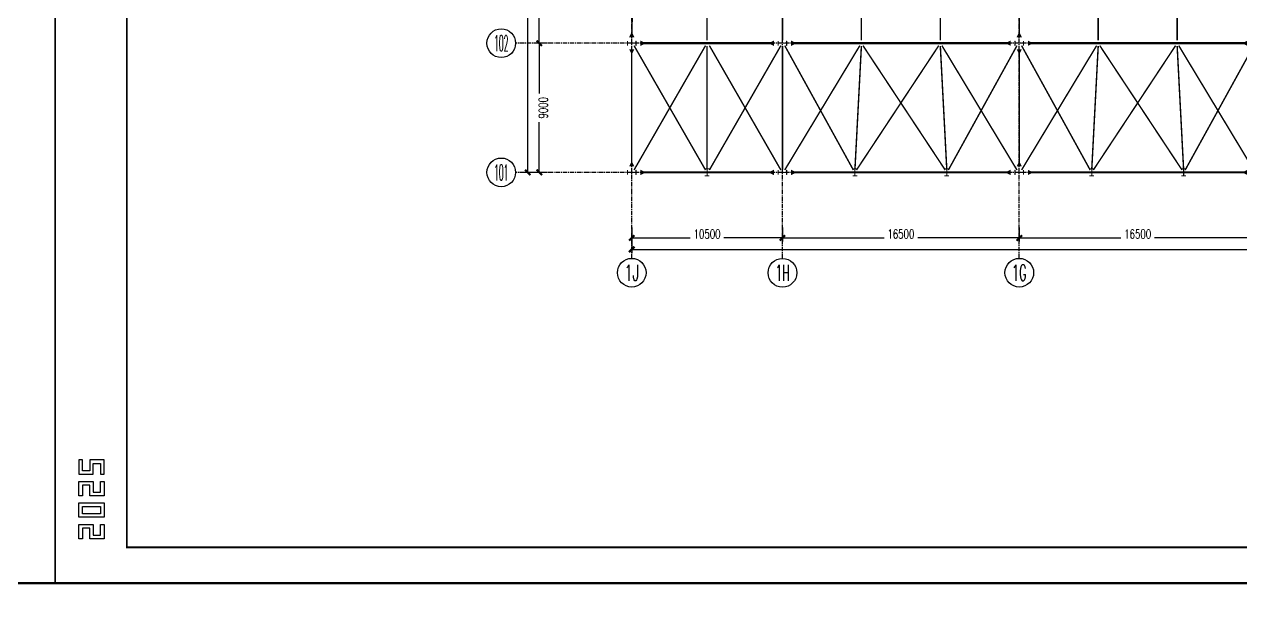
# Model space of a CAD drawing. Extents: x 782294 to 1727252, y -631030 to 17645.
# Drawn here: x 1388631 to 1473377, y -276049 to -235615 of the extents above; entities that cross this region are included whole.
import ezdxf
from ezdxf.enums import TextEntityAlignment as Align

# ---------------------------------------------------------------- set-up
doc = ezdxf.new("R2010")
doc.units = 0
doc.linetypes.add('CENTER', pattern=[2, 1.25, -0.25, 0.25, -0.25])
doc.layers.get('Defpoints').update_dxf_attribs({"color": 210})
for name, color, linetype in [('!ZN3-铝板幕墙-3', 3, 'Continuous'), ('0-cxFrame', 155, 'Continuous'), ('3符号', 3, 'Continuous'), ('DIM', 173, 'Continuous'), ('DOTE', 1, 'CENTER')]:
    doc.layers.add(name, color=color, linetype=linetype)
for name, color, linetype, lineweight in [('0-cxText', 131, 'Continuous', 25), ('S-bea', 40, 'Continuous', 0), ('S-col', 2, 'Continuous', 0), ('柱间支撑', 6, 'CENTER', 0), ('梁', 4, 'Continuous', 18)]:
    doc.layers.add(name, color=color, linetype=linetype, lineweight=lineweight)
doc.styles.add('_TCH_AXIS', font='COMPLEX', dxfattribs={"bigfont": 'GBCBIG'})
doc.styles.add('cx_tuming', font='simhei.ttf')
doc.styles.add('cx_tuqian1', font='')
doc.styles.add('DHTEXT-1', font='romans.shx', dxfattribs={"width": 0.7, "bigfont": 'chinese.shx'})
doc.styles.add('黑体', font='simhei.ttf', dxfattribs={"height": 12})
doc.styles.get('cx_tuqian1').set_extended_font_data('SimSun')
doc.dimstyles.new('ZN250', dxfattribs={"dimscale": 250, "dimtxt": 2.5, "dimasz": 1.5, "dimexe": 1, "dimexo": 2, "dimgap": 0.9, "dimtad": 1, "dimdec": 0, "dimdsep": 46, "dimtxsty": 'DHTEXT-1', "dimblk": 'ARCHTICK', "dimcen": 2.5, "dimclrd": 173, "dimclre": 173, "dimclrt": 7, "dimazin": 2, "dimtfac": 1, "dimtdec": 0, "dimtix": 1, "dimtmove": 2, "dimatfit": 3, "dimfxl": 0, "dimarcsym": 0})

# ---------------------------------------------------------------- blocks, each defined once
blk = doc.blocks.new('TK22.A1 L(Dragon)')
at = {"layer": '0-cxFrame', "color": 7, "const_width": 0.5}
blk.add_lwpolyline([(0, 0), (-841, 0), (-841, 594), (0, 594)], close=True, dxfattribs=at)
at = {"layer": '0-cxFrame', "const_width": 0.5}
blk.add_lwpolyline([(-80, 10), (-821, 10), (-821, 584), (-80, 584)], close=True, dxfattribs=at)
at = {"layer": 'Defpoints', "color": 2}
for points in [[(-833.37, 34.37), (-834.37, 34.37), (-834.37, 30.37), (-830.37, 30.37), (-830.37, 33.37), (-828.37, 33.37), (-828.37, 30.37), (-827.37, 30.37), (-827.37, 34.37), (-831.37, 34.37), (-831.37, 31.37), (-833.37, 31.37), (-833.37, 34.37)], [(-833.37, 24.37), (-834.37, 24.37), (-834.37, 28.37), (-830.37, 28.37), (-830.37, 25.37), (-828.37, 25.37), (-828.37, 28.37), (-827.37, 28.37), (-827.37, 24.37), (-831.37, 24.37), (-831.37, 27.37), (-833.37, 27.37), (-833.37, 24.37)], [(-833.37, 12.37), (-834.37, 12.37), (-834.37, 16.37), (-830.37, 16.37), (-830.37, 13.37), (-828.37, 13.37), (-828.37, 16.37), (-827.37, 16.37), (-827.37, 12.37), (-831.37, 12.37), (-831.37, 15.37), (-833.37, 15.37), (-833.37, 12.37)]]:
    blk.add_lwpolyline(points, dxfattribs=at)
for points in [[(-834.37, 18.37), (-834.37, 22.37), (-827.37, 22.37), (-827.37, 18.37)], [(-833.37, 19.37), (-833.37, 21.37), (-828.37, 21.37), (-828.37, 19.37)]]:
    blk.add_lwpolyline(points, close=True, dxfattribs=at)
at = {"style": '黑体', "flags": 4}
blk.add_attdef('图幅', text='', height=3.3, dxfattribs=at).set_placement((-40, 3), align=Align.RIGHT)
at = {"layer": '0-cxText', "flags": 4}
for tag, height, style, p in [('建设单位', 3.5, 'cx_tuming', (-45, 240)), ('项目名称', 3.5, 'cx_tuming', (-45, 210)), ('子项名称', 3.5, 'cx_tuming', (-45, 180)), ('工程编号', 3.3, 'cx_tuqian1', (-35, 165)), ('图名1', 3.5, 'cx_tuming', (-45, 87)), ('图名2', 3.5, 'cx_tuming', (-45, 79)), ('图名3', 3.5, 'cx_tuming', (-45, 71)), ('出图日期', 3.3, 'cx_tuqian1', (-39, 60)), ('专业', 3.3, 'cx_tuqian1', (-55, 52)), ('图号', 3.3, 'cx_tuqian1', (-55, 44)), ('版次', 3.3, 'cx_tuqian1', (-20, 44))]:
    blk.add_attdef(tag, text='', height=height, dxfattribs=dict(at, style=style)).set_placement(p, align=Align.MIDDLE)
at = {"layer": 'Defpoints', "color": 6, "flags": 4}
for tag, height, style, p in [('tufu', 3.3, '黑体', (-12, 12)), ('dwfname', 4, 'cx_tuqian1', (-80, 3))]:
    blk.add_attdef(tag, text='', height=height, dxfattribs=dict(at, style=style)).set_placement(p, align=Align.RIGHT)
blk = doc.blocks.new('_ArchTick')
at = {"color": 0, "linetype": 'ByBlock', "const_width": 0.4}
blk.add_lwpolyline([(-0.5, -0.5), (0.5, 0.5)], dxfattribs=at)
blk = doc.blocks.new('*D1340')
at = {"layer": 'Defpoints', "color": 0, "ltscale": 2500, "transparency": 16777216}
for p in [(-5386, 9000), (-6444, 0), (-5386, 0)]:
    blk.add_point(p, dxfattribs=at)
at = {"layer": 'DIM', "color": 173, "linetype": 'ByBlock', "lineweight": -2, "ltscale": 2500, "transparency": 16777216}
for p, q in [((-5886, 9000), (-6694, 9000)), ((-6444, 9000), (-6444, 5496)), ((-6444, 0), (-6444, 3504)), ((-5886, 0), (-6694, 0))]:
    blk.add_line(p, q, dxfattribs=at)
at = {"layer": 'DIM', "color": 173, "lineweight": -2, "ltscale": 2500, "transparency": 16777216, "xscale": 375, "yscale": 375, "zscale": 375}
for p, rotation in [((-6444, 9000), 90), ((-6444, 0), 270)]:
    blk.add_blockref('_ArchTick', p, dxfattribs=dict(at, rotation=rotation))
at = {"layer": 'DIM', "color": 7, "ltscale": 2500, "transparency": 16777216, "insert": (-6169, 4500), "char_height": 625, "attachment_point": 5, "rotation": 90, "style": 'DHTEXT-1'}
blk.add_mtext('9000', dxfattribs=at)
blk = doc.blocks.new('*D1341')
at = {"layer": 'Defpoints', "color": 0, "ltscale": 2500, "transparency": 16777216}
for p in [(-5386, 18000), (-6444, 9000), (-5386, 9000)]:
    blk.add_point(p, dxfattribs=at)
at = {"layer": 'DIM', "color": 173, "linetype": 'ByBlock', "lineweight": -2, "ltscale": 2500, "transparency": 16777216}
for p, q in [((-5886, 18000), (-6694, 18000)), ((-6444, 18000), (-6444, 14496)), ((-6444, 9000), (-6444, 12504)), ((-5886, 9000), (-6694, 9000))]:
    blk.add_line(p, q, dxfattribs=at)
at = {"layer": 'DIM', "color": 173, "lineweight": -2, "ltscale": 2500, "transparency": 16777216, "xscale": 375, "yscale": 375, "zscale": 375}
for p, rotation in [((-6444, 18000), 90), ((-6444, 9000), 270)]:
    blk.add_blockref('_ArchTick', p, dxfattribs=dict(at, rotation=rotation))
at = {"layer": 'DIM', "color": 7, "ltscale": 2500, "transparency": 16777216, "insert": (-6169, 13500), "char_height": 625, "attachment_point": 5, "rotation": 90, "style": 'DHTEXT-1'}
blk.add_mtext('9000', dxfattribs=at)
blk = doc.blocks.new('*D1371')
at = {"layer": 'Defpoints', "color": 0, "ltscale": 2500, "transparency": 16777216}
for p in [(-5486, 90000), (-7244, 0), (-5486, 0)]:
    blk.add_point(p, dxfattribs=at)
at = {"layer": 'DIM', "color": 173, "linetype": 'ByBlock', "lineweight": -2, "ltscale": 2500, "transparency": 16777216}
for p, q in [((-5986, 90000), (-7494, 90000)), ((-7244, 90000), (-7244, 46204)), ((-7244, 0), (-7244, 43796)), ((-5986, 0), (-7494, 0))]:
    blk.add_line(p, q, dxfattribs=at)
at = {"layer": 'DIM', "color": 173, "lineweight": -2, "ltscale": 2500, "transparency": 16777216, "xscale": 375, "yscale": 375, "zscale": 375}
for p, rotation in [((-7244, 90000), 90), ((-7244, 0), 270)]:
    blk.add_blockref('_ArchTick', p, dxfattribs=dict(at, rotation=rotation))
at = {"layer": 'DIM', "color": 7, "ltscale": 2500, "transparency": 16777216, "insert": (-6969, 45000), "char_height": 625, "attachment_point": 5, "rotation": 90, "style": 'DHTEXT-1'}
blk.add_mtext('90000', dxfattribs=at)
blk = doc.blocks.new('*D1373')
at = {"layer": 'Defpoints', "color": 0, "ltscale": 2500, "transparency": 16777216}
for p in [(0, -3340), (10500, -3340), (10500, -4567)]:
    blk.add_point(p, dxfattribs=at)
at = {"layer": 'DIM', "color": 173, "linetype": 'ByBlock', "lineweight": -2, "ltscale": 2500, "transparency": 16777216}
for p, q in [((0, -3840), (0, -4817)), ((10500, -3840), (10500, -4817)), ((0, -4567), (4077, -4567)), ((10500, -4567), (6423, -4567))]:
    blk.add_line(p, q, dxfattribs=at)
at = {"layer": 'DIM', "color": 173, "lineweight": -2, "ltscale": 2500, "transparency": 16777216, "xscale": 375, "yscale": 375, "zscale": 375, "rotation": 180}
blk.add_blockref('_ArchTick', (0, -4567), dxfattribs=at)
at = {"layer": 'DIM', "color": 173, "lineweight": -2, "ltscale": 2500, "transparency": 16777216, "xscale": 375, "yscale": 375, "zscale": 375}
blk.add_blockref('_ArchTick', (10500, -4567), dxfattribs=at)
at = {"layer": 'DIM', "color": 7, "ltscale": 2500, "transparency": 16777216, "insert": (5250, -4292), "char_height": 625, "attachment_point": 5, "style": 'DHTEXT-1'}
blk.add_mtext('10500', dxfattribs=at)
blk = doc.blocks.new('*D1374')
at = {"layer": 'Defpoints', "color": 0, "ltscale": 2500, "transparency": 16777216}
for p in [(10500, -3340), (27000, -3340), (27000, -4567)]:
    blk.add_point(p, dxfattribs=at)
at = {"layer": 'DIM', "color": 173, "linetype": 'ByBlock', "lineweight": -2, "ltscale": 2500, "transparency": 16777216}
for p, q in [((10500, -3840), (10500, -4817)), ((27000, -3840), (27000, -4817)), ((10500, -4567), (17577, -4567)), ((27000, -4567), (19923, -4567))]:
    blk.add_line(p, q, dxfattribs=at)
at = {"layer": 'DIM', "color": 173, "lineweight": -2, "ltscale": 2500, "transparency": 16777216, "xscale": 375, "yscale": 375, "zscale": 375, "rotation": 180}
blk.add_blockref('_ArchTick', (10500, -4567), dxfattribs=at)
at = {"layer": 'DIM', "color": 173, "lineweight": -2, "ltscale": 2500, "transparency": 16777216, "xscale": 375, "yscale": 375, "zscale": 375}
blk.add_blockref('_ArchTick', (27000, -4567), dxfattribs=at)
at = {"layer": 'DIM', "color": 7, "ltscale": 2500, "transparency": 16777216, "insert": (18750, -4292), "char_height": 625, "attachment_point": 5, "style": 'DHTEXT-1'}
blk.add_mtext('16500', dxfattribs=at)
blk = doc.blocks.new('*D1375')
at = {"layer": 'Defpoints', "color": 0, "ltscale": 2500, "transparency": 16777216}
for p in [(27000, -3340), (43500, -3340), (43500, -4567)]:
    blk.add_point(p, dxfattribs=at)
at = {"layer": 'DIM', "color": 173, "linetype": 'ByBlock', "lineweight": -2, "ltscale": 2500, "transparency": 16777216}
for p, q in [((27000, -3840), (27000, -4817)), ((43500, -3840), (43500, -4817)), ((27000, -4567), (34077, -4567)), ((43500, -4567), (36423, -4567))]:
    blk.add_line(p, q, dxfattribs=at)
at = {"layer": 'DIM', "color": 173, "lineweight": -2, "ltscale": 2500, "transparency": 16777216, "xscale": 375, "yscale": 375, "zscale": 375, "rotation": 180}
blk.add_blockref('_ArchTick', (27000, -4567), dxfattribs=at)
at = {"layer": 'DIM', "color": 173, "lineweight": -2, "ltscale": 2500, "transparency": 16777216, "xscale": 375, "yscale": 375, "zscale": 375}
blk.add_blockref('_ArchTick', (43500, -4567), dxfattribs=at)
at = {"layer": 'DIM', "color": 7, "ltscale": 2500, "transparency": 16777216, "insert": (35250, -4292), "char_height": 625, "attachment_point": 5, "style": 'DHTEXT-1'}
blk.add_mtext('16500', dxfattribs=at)
blk = doc.blocks.new('*D1383')
at = {"layer": 'Defpoints', "color": 0, "ltscale": 2500, "transparency": 16777216}
for p in [(0, -3440), (125100, -3440), (125100, -5367)]:
    blk.add_point(p, dxfattribs=at)
at = {"layer": 'DIM', "color": 173, "linetype": 'ByBlock', "lineweight": -2, "ltscale": 2500, "transparency": 16777216}
for p, q in [((0, -3940), (0, -5617)), ((125100, -3940), (125100, -5617)), ((0, -5367), (61269, -5367)), ((125100, -5367), (64031, -5367))]:
    blk.add_line(p, q, dxfattribs=at)
at = {"layer": 'DIM', "color": 173, "lineweight": -2, "ltscale": 2500, "transparency": 16777216, "xscale": 375, "yscale": 375, "zscale": 375, "rotation": 180}
blk.add_blockref('_ArchTick', (0, -5367), dxfattribs=at)
at = {"layer": 'DIM', "color": 173, "lineweight": -2, "ltscale": 2500, "transparency": 16777216, "xscale": 375, "yscale": 375, "zscale": 375}
blk.add_blockref('_ArchTick', (125100, -5367), dxfattribs=at)
at = {"layer": 'DIM', "color": 7, "ltscale": 2500, "transparency": 16777216, "insert": (62650, -5092), "char_height": 625, "attachment_point": 5, "style": 'DHTEXT-1'}
blk.add_mtext('125100', dxfattribs=at)
blk = doc.blocks.new('卓越-轴号')
blk.add_circle((0, 0), 4)
at = {"color": 0, "style": '_TCH_AXIS', "width": 1.041667, "flags": 8}
blk.add_attdef('A', text='', height=4.48, dxfattribs=at).set_placement((-2, -2.24), (2, -2.24), align=Align.FIT)
blk = doc.blocks.new('A$C782baac0')
at = {"layer": 'S-bea'}
for points in [[(0, 9415, 375, 0, 0), (0, 9790, 375, 0, 0)], [(27000, 9415, 375, 0, 0), (27000, 9790, 375, 0, 0)], [(0, 8585, 375, 0, 0), (0, 8210, 375, 0, 0)], [(600, 9000, 375, 0, 0), (975, 9000, 375, 0, 0)], [(9900, 9000, 375, 0, 0), (9525, 9000, 375, 0, 0)], [(9900, 9000, 375, 0, 0), (9525, 9000, 375, 0, 0)], [(11100, 9000, 375, 0, 0), (11475, 9000, 375, 0, 0)], [(26400, 9000, 375, 0, 0), (26025, 9000, 375, 0, 0)], [(26400, 9000, 375, 0, 0), (26025, 9000, 375, 0, 0)], [(27000, 8585, 375, 0, 0), (27000, 8210, 375, 0, 0)], [(27600, 9000, 375, 0, 0), (27975, 9000, 375, 0, 0)], [(42900, 9000, 375, 0, 0), (42525, 9000, 375, 0, 0)], [(42900, 9000, 375, 0, 0), (42525, 9000, 375, 0, 0)], [(0, 415, 375, 0, 0), (0, 790, 375, 0, 0)], [(27000, 415, 375, 0, 0), (27000, 790, 375, 0, 0)], [(600, 0, 375, 0, 0), (975, 0, 375, 0, 0)], [(9900, 0, 375, 0, 0), (9525, 0, 375, 0, 0)], [(9900, 0, 375, 0, 0), (9525, 0, 375, 0, 0)], [(11100, 0, 375, 0, 0), (11475, 0, 375, 0, 0)], [(26400, 0, 375, 0, 0), (26025, 0, 375, 0, 0)], [(26400, 0, 375, 0, 0), (26025, 0, 375, 0, 0)], [(27600, 0, 375, 0, 0), (27975, 0, 375, 0, 0)], [(42900, 0, 375, 0, 0), (42525, 0, 375, 0, 0)], [(42900, 0, 375, 0, 0), (42525, 0, 375, 0, 0)]]:
    blk.add_lwpolyline(points, format="xyseb", dxfattribs=at)
at = {"layer": 'S-bea', "const_width": 150}
for points in [[(600, 9000), (9900, 9000)], [(11100, 9000), (26400, 9000)], [(27600, 9000), (42900, 9000)], [(600, 0), (9900, 0)], [(11100, 0), (26400, 0)], [(27600, 0), (42900, 0)]]:
    blk.add_lwpolyline(points, dxfattribs=at)
at = {"layer": 'S-col'}
for points in [[(-300, 8850), (-300, 9150), (-288, 9150), (-288, 9004), (288, 9004), (288, 9150), (300, 9150), (300, 8850), (288, 8850), (288, 8996), (-288, 8996), (-288, 8850)], [(10200, 8850), (10200, 9150), (10212, 9150), (10212, 9004), (10788, 9004), (10788, 9150), (10800, 9150), (10800, 8850), (10788, 8850), (10788, 8996), (10212, 8996), (10212, 8850)], [(26700, 8850), (26700, 9150), (26712, 9150), (26712, 9004), (27288, 9004), (27288, 9150), (27300, 9150), (27300, 8850), (27288, 8850), (27288, 8996), (26712, 8996), (26712, 8850)], [(-300, -150), (-300, 150), (-288, 150), (-288, 4), (288, 4), (288, 150), (300, 150), (300, -150), (288, -150), (288, -4), (-288, -4), (-288, -150)], [(5100, -250), (5400, -250), (5400, -238), (5254, -238), (5254, 238), (5400, 238), (5400, 250), (5100, 250), (5100, 238), (5246, 238), (5246, -238), (5100, -238)], [(10200, -150), (10200, 150), (10212, 150), (10212, 4), (10788, 4), (10788, 150), (10800, 150), (10800, -150), (10788, -150), (10788, -4), (10212, -4), (10212, -150)], [(15700, -250), (15400, -250), (15400, -238), (15546, -238), (15546, 238), (15400, 238), (15400, 250), (15700, 250), (15700, 238), (15554, 238), (15554, -238), (15700, -238)], [(21800, -250), (22100, -250), (22100, -238), (21954, -238), (21954, 238), (22100, 238), (22100, 250), (21800, 250), (21800, 238), (21946, 238), (21946, -238), (21800, -238)], [(26700, -150), (26700, 150), (26712, 150), (26712, 4), (27288, 4), (27288, 150), (27300, 150), (27300, -150), (27288, -150), (27288, -4), (26712, -4), (26712, -150)], [(32200, -250), (31900, -250), (31900, -238), (32046, -238), (32046, 238), (31900, 238), (31900, 250), (32200, 250), (32200, 238), (32054, 238), (32054, -238), (32200, -238)], [(38300, -250), (38600, -250), (38600, -238), (38454, -238), (38454, 238), (38600, 238), (38600, 250), (38300, 250), (38300, 238), (38446, 238), (38446, -238), (38300, -238)]]:
    blk.add_lwpolyline(points, close=True, dxfattribs=at)
at = {"layer": '柱间支撑', "linetype": 'Continuous', "const_width": 100}
for points in [[(5250, 9200), (5250, 17800)], [(10500, 9200), (10500, 17800)], [(16000, 9200), (16000, 17800)], [(21500, 9200), (21500, 17800)], [(32500, 9200), (32500, 17800)], [(38000, 9200), (38000, 17800)], [(5140, 167), (160, 8833)], [(160, 167), (5140, 8833)], [(5250, 200), (5250, 8800)], [(10390, 167), (5410, 8833)], [(5410, 167), (10390, 8833)], [(10500, 200), (10500, 8800)], [(15440, 167), (10660, 8833)], [(10660, 167), (15890, 8833)], [(15550, 200), (16000, 8800)], [(15660, 167), (21390, 8833)], [(21840, 167), (16110, 8833)], [(21950, 200), (21500, 8800)], [(26840, 167), (21610, 8833)], [(22060, 167), (26840, 8833)], [(31940, 167), (27160, 8833)], [(27160, 167), (32390, 8833)], [(32050, 200), (32500, 8800)], [(32160, 167), (37890, 8833)], [(38340, 167), (32610, 8833)], [(38450, 200), (38000, 8800)], [(43340, 167), (38110, 8833)], [(38560, 167), (43340, 8833)]]:
    blk.add_lwpolyline(points, dxfattribs=at)
at = {"layer": '梁', "linetype": 'Continuous', "const_width": 100}
for points in [[(0, 9415), (200, 17585)], [(27000, 9415), (27000, 17585)], [(0, 415), (0, 8585)], [(27000, 415), (27000, 8585)]]:
    blk.add_lwpolyline(points, dxfattribs=at)
blk = doc.blocks.new('20250901082728')
at = {"layer": 'DOTE', "ltscale": 250}
for p, q in [((0, -5988.9), (0, 99667.3)), ((10500, -5994), (10500, 99662.3)), ((27000, -5993.9), (27000, 99662.3)), ((109500, 9000), (-8092.2, 9000)), ((109500, 0), (-8092.2, 0))]:
    blk.add_line(p, q, dxfattribs=at)
at = {"layer": '3符号', "color": 7}
ref = blk.add_blockref('卓越-轴号', (-9092.2, 9001.1), dxfattribs=dict(at, xscale=250, yscale=250, zscale=250))
ref.add_attrib('A', '102', dxfattribs={"layer": '0', "color": 0, "height": 1120, "style": '_TCH_AXIS', "width": 0.382653}).set_placement((-9592.2, 8441.1), (-8592.2, 8441.1), align=Align.FIT)
ref = blk.add_blockref('卓越-轴号', (-9092.2, 1.1), dxfattribs=dict(at, xscale=250, yscale=250, zscale=250))
ref.add_attrib('A', '101', dxfattribs={"layer": '0', "color": 0, "height": 1120, "style": '_TCH_AXIS', "width": 0.426136}).set_placement((-9592.2, -558.9), (-8592.2, -558.9), align=Align.FIT)
ref = blk.add_blockref('卓越-轴号', (1.1, -6988.9), dxfattribs=dict(at, xscale=250, yscale=250, zscale=250))
ref.add_attrib('A', '1J', dxfattribs={"layer": '0', "color": 0, "height": 1120, "style": '_TCH_AXIS', "width": 0.721154}).set_placement((-498.9, -7548.9), (501.1, -7548.9), align=Align.FIT)
ref = blk.add_blockref('卓越-轴号', (10501.1, -6994), dxfattribs=dict(at, xscale=250, yscale=250, zscale=250))
ref.add_attrib('A', '1H', dxfattribs={"layer": '0', "color": 0, "height": 1120, "style": '_TCH_AXIS', "width": 0.535714}).set_placement((10001.1, -7554), (11001.1, -7554), align=Align.FIT)
ref = blk.add_blockref('卓越-轴号', (27001.1, -6988.9), dxfattribs=dict(at, xscale=250, yscale=250, zscale=250))
ref.add_attrib('A', '1G', dxfattribs={"layer": '0', "color": 0, "height": 1120, "style": '_TCH_AXIS', "width": 0.568182}).set_placement((26501.1, -7548.9), (27501.1, -7548.9), align=Align.FIT)
at = {"layer": 'DIM', "ltscale": 2500}
for base, p1, p2, angle, picture, middle in [((-7244.1, 0), (-5485.9, 90000), (-5485.9, 0), 270, '*D1371', (-6969.1, 45000)), ((-6444.1, 9000), (-5385.9, 18000), (-5385.9, 9000), 270, '*D1341', (-6169.1, 13500)), ((-6444.1, 0), (-5385.9, 9000), (-5385.9, 0), 270, '*D1340', (-6169.1, 4500)), ((10500, -4566.7), (0, -3340), (10500, -3340), 0, '*D1373', (5250, -4291.7)), ((27000, -4566.7), (10500, -3340), (27000, -3340), 0, '*D1374', (18750, -4291.7)), ((43500, -4566.7), (27000, -3340), (43500, -3340), 0, '*D1375', (35250, -4291.7)), ((125100, -5366.7), (0, -3440), (125100, -3440), 0, '*D1383', (62650, -5091.7))]:
    dim = blk.add_linear_dim(base=base, p1=p1, p2=p2, angle=angle, dimstyle='ZN250', dxfattribs=at)
    dim.commit()
    dim.dimension.update_dxf_attribs({"geometry": picture, "text_midpoint": middle, "dimtype": 129})

msp = doc.modelspace()

# ---------------------------------------------------------------- block references
at = {"layer": '!ZN3-铝板幕墙-3', "ltscale": 1750}
msp.add_blockref('A$C782baac0', (1430951.4, -245931.2), dxfattribs=at)
at = {"ltscale": 2000}
msp.add_blockref('20250901082728', (1430951.4, -245931.2), dxfattribs=at)
at = {"layer": '0-cxFrame'}
for p, xscale, yscale, zscale in [((1390776.7, -274555.4), 250, 250, 250), ((1601026.7, -274555.4), 250, 250, 250), ((1474876.7, -452755.4), 300, 300, 300)]:
    msp.add_blockref('TK22.A1 L(Dragon)', p, dxfattribs=dict(at, xscale=xscale, yscale=yscale, zscale=zscale))

doc.saveas('drawing.dxf')
